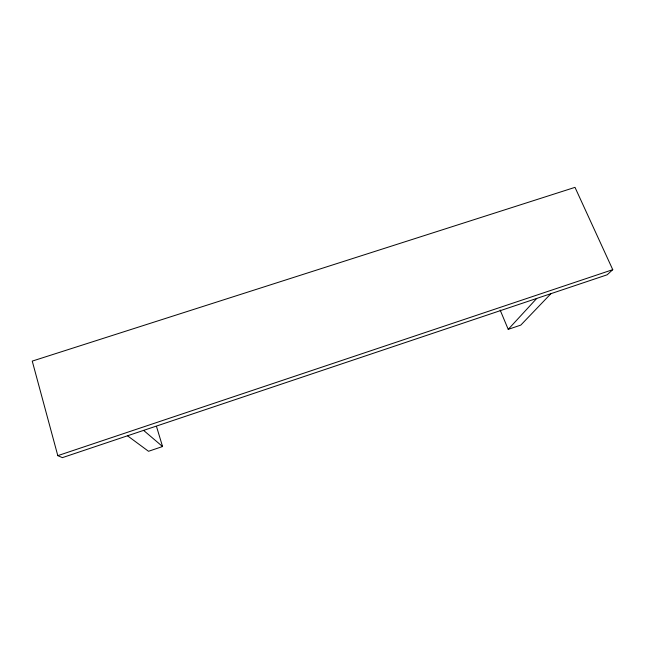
<?xml version="1.0" encoding="UTF-8"?>
<svg xmlns="http://www.w3.org/2000/svg" width="645" height="645" viewBox="0 0 645 645"><rect width="100%" height="100%" fill="white"/><g stroke="black" fill="none" stroke-linecap="round" stroke-linejoin="round"><path stroke-width="0.97" d="M500.133 310.027L508.22 329.361L536.729 298.433M550.935 293.66L520.805 325.096L508.22 329.361M612.75 269.666L607.147 274.802L62.372 457.644L57.8 455.644L32.25 361.103L575.001 187.356L612.75 269.666L57.8 455.644M156.493 426.45L162.556 446.534L148.519 451.29L127.508 435.786M143.601 430.384L162.556 446.534"/></g></svg>
